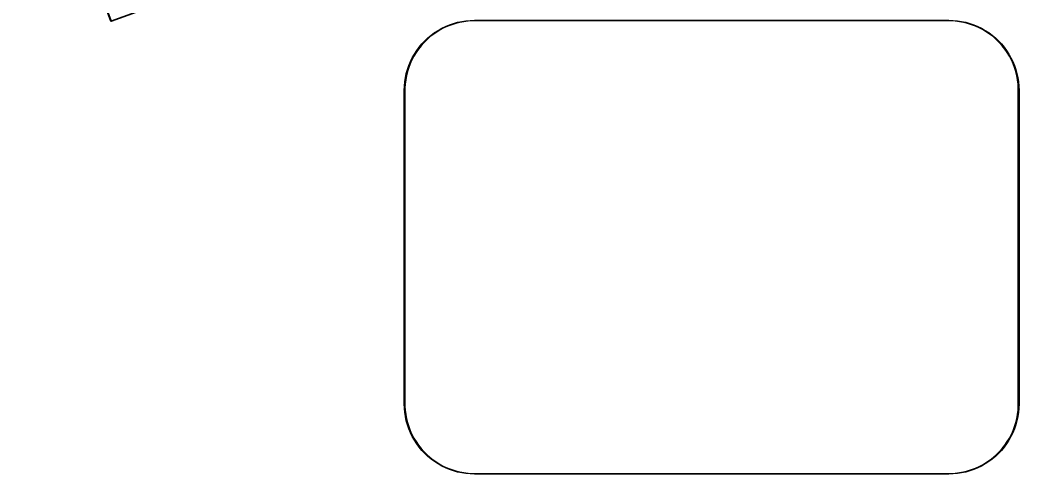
# Model space of a CAD drawing. Extents: x -14 to 295, y -179 to 10.
# Drawn here: x 146.6 to 289.8, y -178.5 to -113.4 of the extents above; entities that cross this region are included whole.
import ezdxf

# ---------------------------------------------------------------- set-up
doc = ezdxf.new("R2010")
doc.units = 0
doc.layers.add('BLACK', color=7, linetype='CONTINUOUS')

msp = doc.modelspace()

# ---------------------------------------------------------------- linework, layer by layer
at = {"layer": 'BLACK', "linetype": 'CONTINUOUS'}
for p, q in [((159.624318, -113.620452), (146.627551, -77.912133)), ((146.738622, -77.924915), (159.701186, -113.539264)), ((177.542565, -107.151953), (159.688404, -113.650336)), ((159.701186, -113.539264), (177.461377, -107.075084)), ((159.634439, -113.63713), (159.624318, -113.620452)), ((159.669122, -113.653303), (159.634439, -113.63713)), ((159.688404, -113.650336), (159.669122, -113.653303)), ((207.079532, -114.601167), (207.625351, -114.335407)), ((207.940562, -114.303203), (207.392223, -114.549991)), ((207.625351, -114.335407), (208.186221, -114.103087)), ((208.502801, -114.089974), (207.940562, -114.303203)), ((208.186221, -114.103087), (208.760094, -113.905055)), ((209.076889, -113.911081), (208.502801, -114.089974)), ((208.760094, -113.905055), (209.344878, -113.742035)), ((209.66073, -113.767177), (209.076889, -113.911081)), ((209.344878, -113.742035), (209.938437, -113.61462)), ((210.252195, -113.658787), (209.66073, -113.767177)), ((209.938437, -113.61462), (210.538606, -113.523276)), ((210.849125, -113.586307), (210.252195, -113.658787)), ((210.538606, -113.523276), (211.143196, -113.468336)), ((211.449343, -113.55), (210.849125, -113.586307)), ((211.143196, -113.468336), (211.75, -113.45)), ((211.75, -113.55), (211.449343, -113.55)), ((211.75, -113.45), (279.75, -113.45)), ((279.75, -113.55), (211.75, -113.55)), ((279.75, -113.45), (280.356804, -113.468336)), ((280.050657, -113.55), (279.75, -113.55)), ((280.650875, -113.586307), (280.050657, -113.55)), ((280.356804, -113.468336), (280.961394, -113.523276)), ((281.247805, -113.658787), (280.650875, -113.586307)), ((280.961394, -113.523276), (281.561563, -113.61462)), ((281.83927, -113.767177), (281.247805, -113.658787)), ((281.561563, -113.61462), (282.155122, -113.742035)), ((282.423111, -113.911081), (281.83927, -113.767177)), ((282.155122, -113.742035), (282.739906, -113.905055)), ((282.997199, -114.089974), (282.423111, -113.911081)), ((282.739906, -113.905055), (283.313779, -114.103087)), ((283.559438, -114.303203), (282.997199, -114.089974)), ((283.313779, -114.103087), (283.874649, -114.335407)), ((284.107777, -114.549991), (283.559438, -114.303203)), ((283.874649, -114.335407), (284.420468, -114.601167)), ((205.376975, -115.852946), (204.926885, -116.251691)), ((205.085617, -115.977467), (205.551975, -115.588806)), ((205.85032, -115.482104), (205.376975, -115.852946)), ((205.551975, -115.588806), (206.040949, -115.229012)), ((206.345192, -115.140518), (205.85032, -115.482104)), ((206.040949, -115.229012), (206.550755, -114.899398)), ((206.859786, -114.829435), (206.345192, -115.140518)), ((206.550755, -114.899398), (207.079532, -114.601167)), ((207.392223, -114.549991), (206.859786, -114.829435)), ((284.640214, -114.829435), (284.107777, -114.549991)), ((284.420468, -114.601167), (284.949245, -114.899398)), ((285.154808, -115.140518), (284.640214, -114.829435)), ((284.949245, -114.899398), (285.459051, -115.229012)), ((285.64968, -115.482104), (285.154808, -115.140518)), ((285.459051, -115.229012), (285.948025, -115.588806)), ((286.123025, -115.852946), (285.64968, -115.482104)), ((285.948025, -115.588806), (286.414383, -115.977467)), ((286.573115, -116.251691), (286.123025, -115.852946)), ((203.479012, -117.790949), (203.838806, -117.301975)), ((204.102946, -117.126975), (203.732104, -117.60032)), ((203.838806, -117.301975), (204.227467, -116.835617)), ((204.501691, -116.676885), (204.102946, -117.126975)), ((204.227467, -116.835617), (204.643577, -116.393577)), ((204.926885, -116.251691), (204.501691, -116.676885)), ((204.643577, -116.393577), (205.085617, -115.977467)), ((286.414383, -115.977467), (286.856423, -116.393577)), ((286.998309, -116.676885), (286.573115, -116.251691)), ((286.856423, -116.393577), (287.272533, -116.835617)), ((287.397054, -117.126975), (286.998309, -116.676885)), ((287.272533, -116.835617), (287.661194, -117.301975)), ((287.767896, -117.60032), (287.397054, -117.126975)), ((287.661194, -117.301975), (288.020988, -117.790949)), ((202.585407, -119.375351), (202.851167, -118.829532)), ((203.079435, -118.609786), (202.799991, -119.142223)), ((202.851167, -118.829532), (203.149398, -118.300755)), ((203.390518, -118.095192), (203.079435, -118.609786)), ((203.149398, -118.300755), (203.479012, -117.790949)), ((203.732104, -117.60032), (203.390518, -118.095192)), ((288.109482, -118.095192), (287.767896, -117.60032)), ((288.020988, -117.790949), (288.350602, -118.300755)), ((288.420565, -118.609786), (288.109482, -118.095192)), ((288.350602, -118.300755), (288.648833, -118.829532)), ((288.700009, -119.142223), (288.420565, -118.609786)), ((288.648833, -118.829532), (288.914593, -119.375351)), ((202.155055, -120.510094), (202.353087, -119.936221)), ((202.339974, -120.252801), (202.161081, -120.826889)), ((202.553203, -119.690562), (202.339974, -120.252801)), ((202.353087, -119.936221), (202.585407, -119.375351)), ((202.799991, -119.142223), (202.553203, -119.690562)), ((288.946797, -119.690562), (288.700009, -119.142223)), ((288.914593, -119.375351), (289.146913, -119.936221)), ((289.160026, -120.252801), (288.946797, -119.690562)), ((289.146913, -119.936221), (289.344945, -120.510094)), ((289.338919, -120.826889), (289.160026, -120.252801)), ((201.773276, -122.288606), (201.86462, -121.688437)), ((201.86462, -121.688437), (201.992035, -121.094878)), ((202.017177, -121.41073), (201.908787, -122.002195)), ((201.992035, -121.094878), (202.155055, -120.510094)), ((202.161081, -120.826889), (202.017177, -121.41073)), ((289.482823, -121.41073), (289.338919, -120.826889)), ((289.344945, -120.510094), (289.507965, -121.094878)), ((289.591213, -122.002195), (289.482823, -121.41073)), ((289.507965, -121.094878), (289.63538, -121.688437)), ((289.63538, -121.688437), (289.726724, -122.288606)), ((201.7, -123.5), (201.718336, -122.893196)), ((201.718336, -122.893196), (201.773276, -122.288606)), ((201.836307, -122.599125), (201.8, -123.199343)), ((201.908787, -122.002195), (201.836307, -122.599125)), ((289.663693, -122.599125), (289.591213, -122.002195)), ((289.7, -123.199343), (289.663693, -122.599125)), ((289.726724, -122.288606), (289.781664, -122.893196)), ((289.781664, -122.893196), (289.8, -123.5)), ((201.7, -168.5), (201.7, -123.5)), ((201.8, -123.199343), (201.8, -123.5)), ((201.8, -123.5), (201.8, -168.5)), ((289.7, -123.5), (289.7, -123.199343)), ((289.7, -168.5), (289.7, -123.5)), ((289.8, -123.5), (289.8, -168.5)), ((201.718336, -169.106804), (201.7, -168.5)), ((201.8, -168.5), (201.8, -168.800657)), ((201.8, -168.800657), (201.836307, -169.400875)), ((289.663693, -169.400875), (289.7, -168.800657)), ((289.7, -168.800657), (289.7, -168.5)), ((289.8, -168.5), (289.781664, -169.106804)), ((201.773276, -169.711394), (201.718336, -169.106804)), ((201.86462, -170.311563), (201.773276, -169.711394)), ((201.836307, -169.400875), (201.908787, -169.997805)), ((201.992035, -170.905122), (201.86462, -170.311563)), ((201.908787, -169.997805), (202.017177, -170.58927)), ((289.482823, -170.58927), (289.591213, -169.997805)), ((289.63538, -170.311563), (289.507965, -170.905122)), ((289.591213, -169.997805), (289.663693, -169.400875)), ((289.726724, -169.711394), (289.63538, -170.311563)), ((289.781664, -169.106804), (289.726724, -169.711394)), ((202.155055, -171.489906), (201.992035, -170.905122)), ((202.017177, -170.58927), (202.161081, -171.173111)), ((202.353087, -172.063779), (202.155055, -171.489906)), ((202.161081, -171.173111), (202.339974, -171.747199)), ((202.339974, -171.747199), (202.553203, -172.309438)), ((288.946797, -172.309438), (289.160026, -171.747199)), ((289.344945, -171.489906), (289.146913, -172.063779)), ((289.160026, -171.747199), (289.338919, -171.173111)), ((289.338919, -171.173111), (289.482823, -170.58927)), ((289.507965, -170.905122), (289.344945, -171.489906)), ((202.585407, -172.624649), (202.353087, -172.063779)), ((202.553203, -172.309438), (202.799991, -172.857777)), ((202.851167, -173.170468), (202.585407, -172.624649)), ((202.799991, -172.857777), (203.079435, -173.390214)), ((203.149398, -173.699245), (202.851167, -173.170468)), ((288.648833, -173.170468), (288.350602, -173.699245)), ((288.420565, -173.390214), (288.700009, -172.857777)), ((288.914593, -172.624649), (288.648833, -173.170468)), ((288.700009, -172.857777), (288.946797, -172.309438)), ((289.146913, -172.063779), (288.914593, -172.624649)), ((203.079435, -173.390214), (203.390518, -173.904808)), ((203.479012, -174.209051), (203.149398, -173.699245)), ((203.390518, -173.904808), (203.732104, -174.39968)), ((203.838806, -174.698025), (203.479012, -174.209051)), ((203.732104, -174.39968), (204.102946, -174.873025)), ((287.397054, -174.873025), (287.767896, -174.39968)), ((288.020988, -174.209051), (287.661194, -174.698025)), ((287.767896, -174.39968), (288.109482, -173.904808)), ((288.350602, -173.699245), (288.020988, -174.209051)), ((288.109482, -173.904808), (288.420565, -173.390214)), ((204.227467, -175.164383), (203.838806, -174.698025)), ((204.102946, -174.873025), (204.501691, -175.323115)), ((204.643577, -175.606423), (204.227467, -175.164383)), ((204.501691, -175.323115), (204.926885, -175.748309)), ((205.085617, -176.022533), (204.643577, -175.606423)), ((204.926885, -175.748309), (205.376975, -176.147054)), ((205.551975, -176.411194), (205.085617, -176.022533)), ((286.414383, -176.022533), (285.948025, -176.411194)), ((286.123025, -176.147054), (286.573115, -175.748309)), ((286.856423, -175.606423), (286.414383, -176.022533)), ((286.573115, -175.748309), (286.998309, -175.323115)), ((287.272533, -175.164383), (286.856423, -175.606423)), ((286.998309, -175.323115), (287.397054, -174.873025)), ((287.661194, -174.698025), (287.272533, -175.164383)), ((205.376975, -176.147054), (205.85032, -176.517896)), ((206.040949, -176.770988), (205.551975, -176.411194)), ((205.85032, -176.517896), (206.345192, -176.859482)), ((206.550755, -177.100602), (206.040949, -176.770988)), ((206.345192, -176.859482), (206.859786, -177.170565)), ((207.079532, -177.398833), (206.550755, -177.100602)), ((206.859786, -177.170565), (207.392223, -177.450009)), ((207.625351, -177.664593), (207.079532, -177.398833)), ((207.392223, -177.450009), (207.940562, -177.696797)), ((283.559438, -177.696797), (284.107777, -177.450009)), ((284.420468, -177.398833), (283.874649, -177.664593)), ((284.107777, -177.450009), (284.640214, -177.170565)), ((284.949245, -177.100602), (284.420468, -177.398833)), ((284.640214, -177.170565), (285.154808, -176.859482)), ((285.459051, -176.770988), (284.949245, -177.100602)), ((285.154808, -176.859482), (285.64968, -176.517896)), ((285.948025, -176.411194), (285.459051, -176.770988)), ((285.64968, -176.517896), (286.123025, -176.147054)), ((208.186221, -177.896913), (207.625351, -177.664593)), ((207.940562, -177.696797), (208.502801, -177.910026)), ((208.760094, -178.094945), (208.186221, -177.896913)), ((208.502801, -177.910026), (209.076889, -178.088919)), ((209.344878, -178.257965), (208.760094, -178.094945)), ((209.076889, -178.088919), (209.66073, -178.232823)), ((209.938437, -178.38538), (209.344878, -178.257965)), ((209.66073, -178.232823), (210.252195, -178.341213)), ((210.538606, -178.476724), (209.938437, -178.38538)), ((210.252195, -178.341213), (210.849125, -178.413693)), ((211.143196, -178.531664), (210.538606, -178.476724)), ((210.849125, -178.413693), (211.449343, -178.45)), ((211.75, -178.55), (211.143196, -178.531664)), ((211.449343, -178.45), (211.75, -178.45)), ((211.75, -178.45), (279.75, -178.45)), ((279.75, -178.55), (211.75, -178.55)), ((279.75, -178.45), (280.050657, -178.45)), ((280.356804, -178.531664), (279.75, -178.55)), ((280.050657, -178.45), (280.650875, -178.413693)), ((280.961394, -178.476724), (280.356804, -178.531664)), ((280.650875, -178.413693), (281.247805, -178.341213)), ((281.561563, -178.38538), (280.961394, -178.476724)), ((281.247805, -178.341213), (281.83927, -178.232823)), ((282.155122, -178.257965), (281.561563, -178.38538)), ((281.83927, -178.232823), (282.423111, -178.088919)), ((282.739906, -178.094945), (282.155122, -178.257965)), ((282.423111, -178.088919), (282.997199, -177.910026)), ((283.313779, -177.896913), (282.739906, -178.094945)), ((282.997199, -177.910026), (283.559438, -177.696797)), ((283.874649, -177.664593), (283.313779, -177.896913))]:
    msp.add_line(p, q, dxfattribs=at)

doc.saveas('drawing.dxf')
